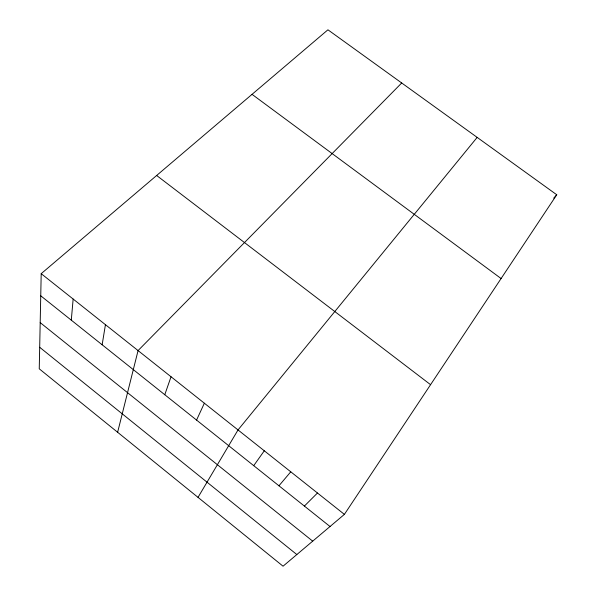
<?xml version="1.0" encoding="UTF-8"?>
<svg xmlns="http://www.w3.org/2000/svg" width="596" height="596" viewBox="0 0 596 596"><rect width="100%" height="100%" fill="white"/><g stroke="black" fill="none" stroke-linecap="round" stroke-linejoin="round"><path stroke-width="0.89" d="M41.198 273.676L39.247 368.82L283.048 566.2L344.391 514.385L556.753 194.765L327.934 29.8L41.198 273.676L344.391 514.385M71.289 320.164L73.152 299.05M102.147 344.771L105.44 324.678M117.628 432.279L138.071 350.582L401.697 82.978M164.779 394.723L171.037 376.754M196.568 420.076L204.353 403.209M198.021 497.362L238.02 429.94L477.158 137.385M253.717 465.662L264.289 450.792M278.95 485.785L290.766 471.816M553.721 198.14L556.753 194.765M304.392 506.071L317.467 493.011M252.048 94.347L501.094 278.541M156.651 175.485L430.573 384.688M40.744 295.802L330.028 526.521M40.193 322.615L312.706 541.153M39.686 347.289L296.83 554.556"/></g></svg>
